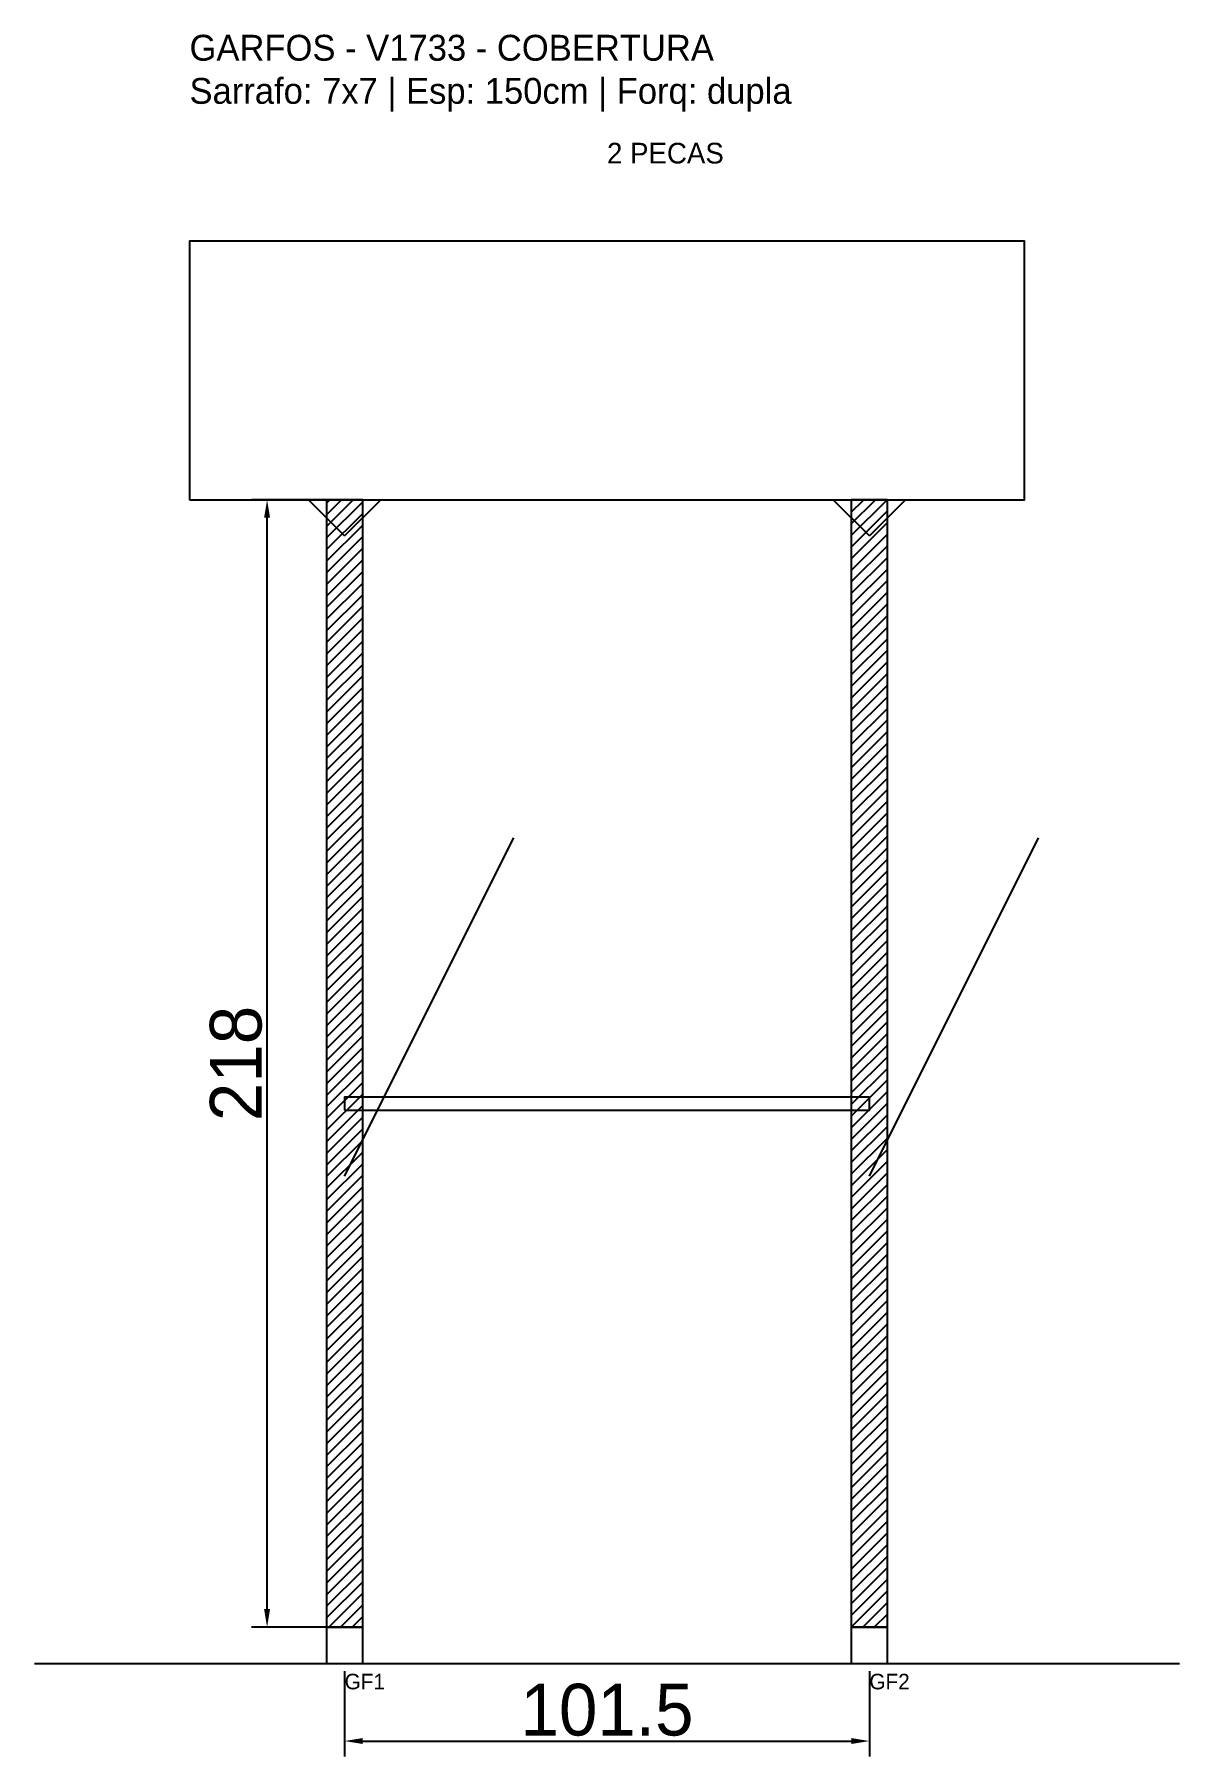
# Model space of a CAD drawing. Header units: metres. Extents: x -30 to 192, y -25 to 308.
import ezdxf

# ---------------------------------------------------------------- set-up
doc = ezdxf.new("R2010")
doc.units = ezdxf.units.M
for name, color, linetype in [('BARRA_ANCORAGEM', 1, 'Continuous'), ('COTA', 241, 'Continuous'), ('GARFOS OK', 3, 'Continuous'), ('NOME DA VIGA', 6, 'Continuous'), ('SARR_7x7', 40, 'Continuous'), ('TIRAS REESCORAMENTO', 252, 'Continuous'), ('VIGAS', 3, 'Continuous')]:
    doc.layers.add(name, color=color, linetype=linetype)
doc.dimstyles.new('EZ DXF', dxfattribs={"dimtxt": 10, "dimasz": 3.5, "dimexe": 3, "dimexo": 1.5, "dimgap": 1, "dimtad": 1, "dimdec": 1, "dimdsep": 46, "dimcen": 2.5, "dimazin": 3, "dimtfac": 1, "dimtmove": 0, "dimatfit": 3})

msp = doc.modelspace()

# ---------------------------------------------------------------- hatches: boundary and pattern name
at = {"layer": 'COTA'}
h = msp.add_hatch(dxfattribs=at)
h.set_pattern_fill('ANSI31', scale=0.5)
h.paths.add_polyline_path([(26.5, 0), (33.5, 0), (33.5, 218), (26.5, 218)])
h = msp.add_hatch(dxfattribs=at)
h.set_pattern_fill('ANSI31', scale=0.5)
h.paths.add_polyline_path([(128, 0), (135, 0), (135, 218), (128, 218)])

# ---------------------------------------------------------------- linework, layer by layer
at = {"layer": 'BARRA_ANCORAGEM'}
for p, q in [((30, 87.2), (62.7, 152.6)), ((131.5, 87.2), (164.2, 152.6))]:
    msp.add_line(p, q, dxfattribs=at)
at = {"layer": 'GARFOS OK'}
for p, q in [((30, 211), (23, 218)), ((23, 218), (37, 218)), ((30, 211), (37, 218)), ((131.5, 211), (124.5, 218)), ((124.5, 218), (138.5, 218)), ((131.5, 211), (138.5, 218))]:
    msp.add_line(p, q, dxfattribs=at)
at = {"layer": 'GARFOS OK', "linetype": 'CONTINUOUS'}
msp.add_line((-30, -7), (191.5, -7), dxfattribs=at)
at = {"layer": 'GARFOS OK'}
for points in [[(26.5, 0), (33.5, 0), (33.5, 218), (26.5, 218), (26.5, 0)], [(128, 0), (135, 0), (135, 218), (128, 218), (128, 0)]]:
    msp.add_lwpolyline(points, dxfattribs=at)
at = {"layer": 'SARR_7x7'}
for points in [[(26.5, -7), (33.5, -7), (33.5, 0), (26.5, 0), (26.5, -7)], [(128, -7), (135, -7), (135, 0), (128, 0), (128, -7)]]:
    msp.add_lwpolyline(points, dxfattribs=at)
at = {"layer": 'TIRAS REESCORAMENTO'}
msp.add_lwpolyline([(30, 100), (131.5, 100), (131.5, 102.5), (30, 102.5), (30, 100)], dxfattribs=at)
at = {"layer": 'VIGAS'}
msp.add_lwpolyline([(0, 218), (161.5, 218), (161.5, 268), (0, 268), (0, 218)], dxfattribs=at)

# ---------------------------------------------------------------- texts
at = {"layer": 'NOME DA VIGA'}
for s, height, p in [('2 PECAS', 4, (80.75, 283)), ('GF1', 3, (30, -12)), ('GF2', 3, (131.5, -12))]:
    msp.add_text(s, height=height, dxfattribs=at).set_placement(p)
at = {"layer": 'NOME DA VIGA', "insert": (0, 293), "char_height": 5, "attachment_point": 7}
msp.add_mtext('GARFOS - V1733 - COBERTURA\\PSarrafo: 7x7 | Esp: 150cm | Forq: dupla', dxfattribs=at)

# ---------------------------------------------------------------- dimensions: what is measured, and where the dimension line sits
at = {"layer": 'COTA'}
msp.add_linear_dim(base=(15, 0), p1=(30, 0), p2=(30, 218), angle=90, dimstyle='EZ DXF', dxfattribs=at).render()
msp.add_linear_dim(base=(30, -22), p1=(30, -7), p2=(131.5, -7), dimstyle='EZ DXF', dxfattribs=at).render()

doc.saveas('drawing.dxf')
